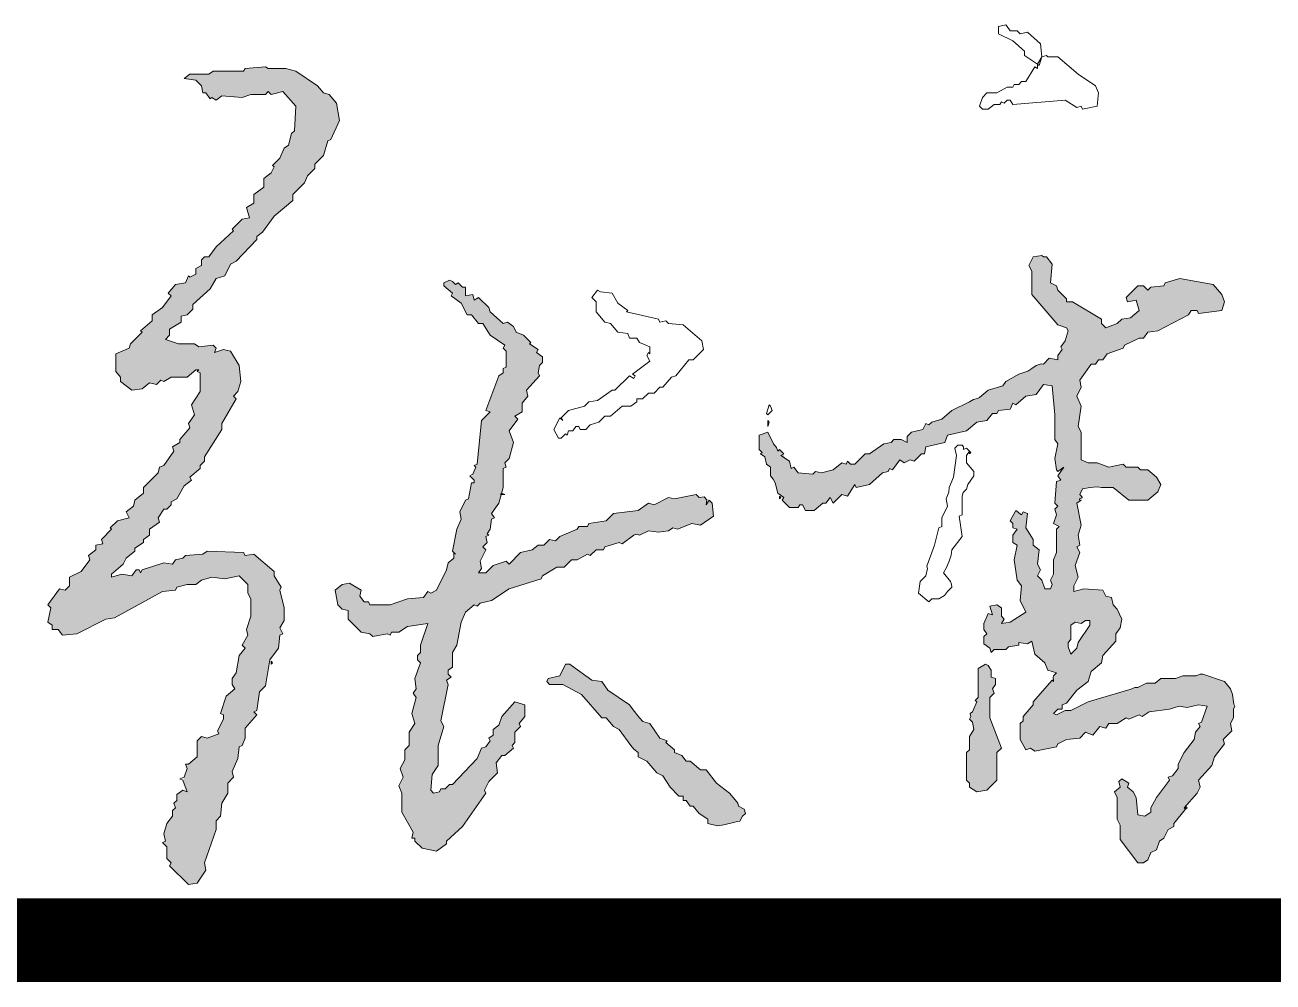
# Model space of a CAD drawing. Extents: x 1188826 to 1909461, y 608442 to 1651179.
# Drawn here: x 1700259 to 1701299, y 1137484 to 1138283 of the extents above; entities that cross this region are included whole.
import ezdxf

# ---------------------------------------------------------------- set-up
doc = ezdxf.new("R2010")
doc.units = 0
doc.header["$LTSCALE"] = 1000
doc.header["$MEASUREMENT"] = 0
doc.layers.add('WALL', color=9, linetype='Continuous', lineweight=40)
doc.layers.add('签名', color=7, linetype='Continuous', lineweight=18)
doc.layers.add('图框', color=140, linetype='Continuous')

# ---------------------------------------------------------------- blocks, each defined once
blk = doc.blocks.new('12414151231')
at = {"layer": '签名'}
h = blk.add_hatch(color=2, dxfattribs=at)
h.dxf.hatch_style = 1
h.paths.add_polyline_path([(-1984, 7091.1), (-1973.1, 7092.3), (-1971.9, 7094.7), (-1963.4, 7097.1), (-1956.1, 7097.1), (-1951.3, 7100.7), (-1942.8, 7103.1), (-1931.9, 7101.9), (-1919.8, 7104.4), (-1912.6, 7097.1), (-1912.6, 7089.8), (-1910.2, 7085), (-1910.2, 7070.5), (-1913.8, 7059.6), (-1912.6, 7054.8), (-1917.4, 7046.3), (-1915, 7043.9), (-1919.8, 7037.8), (-1922.3, 7023.3), (-1925.9, 7018.5), (-1925.9, 7013.6), (-1923.5, 7010), (-1930.7, 7004), (-1935.6, 6989.4), (-1933.1, 6988.2), (-1933.1, 6984.6), (-1938, 6974.9), (-1936.8, 6972.5), (-1946.5, 6968.9), (-1951.3, 6970.1), (-1954.9, 6966.5), (-1954.9, 6953.2), (-1964.1, 6945.5), (-1963.4, 6943.5), (-1966.8, 6933.2), (-1963.4, 6924.1), (-1967, 6925.3), (-1971.9, 6921.7), (-1971.9, 6916.9), (-1974.3, 6914.5), (-1973.1, 6910.8), (-1975.5, 6908.4), (-1975.5, 6903.6), (-1980.3, 6897.5), (-1982.7, 6889), (-1981.5, 6883), (-1984, 6881.8), (-1980.3, 6878.2), (-1980.3, 6868.5), (-1976.7, 6864.9), (-1977.9, 6862.4), (-1962.2, 6846.7), (-1954.9, 6847.9), (-1947.7, 6858.8), (-1948.9, 6864.9), (-1939.2, 6892.7), (-1939.2, 6899.9), (-1935.6, 6903.6), (-1934.4, 6914.5), (-1929.5, 6922.9), (-1929.5, 6931.4), (-1924.7, 6936.2), (-1925.9, 6941.1), (-1921.1, 6951.9), (-1919.8, 6961.6), (-1917.4, 6962.8), (-1915, 6968.9), (-1915, 6977.3), (-1905.3, 6988.2), (-1907.7, 6990.7), (-1905.3, 6991.9), (-1902.9, 7007.6), (-1898.1, 7012.4), (-1894.4, 7034.2), (-1887.2, 7043.9), (-1886, 7054.8), (-1883.6, 7056), (-1886, 7060.8), (-1882.3, 7066.9), (-1882.3, 7077.7), (-1886, 7092.3), (-1884.8, 7094.7), (-1890.8, 7104.4), (-1890.8, 7108), (-1907.7, 7122.5), (-1915, 7121.3), (-1916.2, 7123.7), (-1946.5, 7124.9), (-1950.1, 7122.5), (-1964.6, 7121.3), (-1967, 7118.9), (-1973.1, 7117.7), (-1975.5, 7114), (-1982.7, 7115.2), (-2000.9, 7109.2), (-2002.1, 7106.8), (-2003.3, 7109.2), (-2005.7, 7109.2), (-2009.4, 7104.4), (-2017.8, 7105.6), (-2026.3, 7103.1), (-2026.3, 7105.6), (-2016.6, 7114), (-2014.2, 7118.9), (-2006.9, 7124.9), (-2006.9, 7127.3), (-1999.7, 7132.2), (-1999.7, 7134.6), (-1994.8, 7138.2), (-1994.8, 7143.1), (-1986.4, 7149.1), (-1987.6, 7152.7), (-1982.7, 7160), (-1980.3, 7160), (-1976.7, 7163.6), (-1976.7, 7166), (-1971.9, 7168.5), (-1965.8, 7179.4), (-1959.8, 7184.2), (-1961, 7186.6), (-1952.5, 7193.9), (-1952.5, 7196.3), (-1948.9, 7199.9), (-1948.9, 7203.5), (-1934.4, 7226.5), (-1934.4, 7231.4), (-1922.3, 7251.9), (-1924.7, 7254.3), (-1921.1, 7258), (-1918.6, 7266.4), (-1919.8, 7279.7), (-1927.1, 7291.8), (-1933.1, 7293.1), (-1940.4, 7290.6), (-1939.2, 7294.3), (-1941.6, 7296.7), (-1953.7, 7295.5), (-1957.3, 7297.9), (-1970.6, 7297.9), (-1981.5, 7301.5), (-1977.9, 7305.2), (-1977.9, 7310), (-1968.2, 7316), (-1968.2, 7320.9), (-1963.4, 7322.1), (-1958.6, 7326.9), (-1958.6, 7330.6), (-1944, 7343.9), (-1939.2, 7352.3), (-1931.9, 7354.7), (-1927.1, 7364.4), (-1922.3, 7366.8), (-1905.3, 7385), (-1905.3, 7387.4), (-1900.5, 7391), (-1890.8, 7404.3), (-1875.1, 7417.6), (-1875.1, 7422.5), (-1865.4, 7432.2), (-1863, 7438.2), (-1856.9, 7444.3), (-1856.9, 7447.9), (-1849.7, 7455.1), (-1846.1, 7467.2), (-1843.6, 7468.4), (-1836.4, 7484.2), (-1838.8, 7498.7), (-1844.8, 7505.9), (-1849.7, 7507.2), (-1854.5, 7513.2), (-1872.7, 7525.3), (-1881.1, 7527.7), (-1895.7, 7527.7), (-1898.1, 7528.9), (-1915, 7527.7), (-1916.2, 7525.3), (-1941.6, 7525.3), (-1945.2, 7522.9), (-1961, 7522.9), (-1965.8, 7519.3), (-1956.1, 7518), (-1951.3, 7513.2), (-1950.1, 7507.2), (-1947.7, 7507.2), (-1944, 7502.3), (-1942.8, 7503.5), (-1939.2, 7501.1), (-1934.4, 7504.7), (-1917.4, 7503.5), (-1910.2, 7505.9), (-1898.1, 7505.9), (-1895.7, 7508.4), (-1893.2, 7505.9), (-1883.6, 7508.4), (-1872.7, 7496.3), (-1873.9, 7475.7), (-1876.3, 7473.3), (-1878.7, 7463.6), (-1882.3, 7461.2), (-1886, 7452.7), (-1892, 7446.7), (-1890.8, 7445.5), (-1893.2, 7440.6), (-1899.3, 7435.8), (-1899.3, 7428.5), (-1907.7, 7422.5), (-1907.7, 7415.2), (-1913.8, 7411.6), (-1911.4, 7403.1), (-1917.4, 7401.9), (-1925.9, 7393.5), (-1924.7, 7392.2), (-1939.2, 7378.9), (-1945.2, 7370.5), (-1948.9, 7370.5), (-1951.3, 7368.1), (-1951.3, 7363.2), (-1956.1, 7360.8), (-1956.1, 7356), (-1963.1, 7352.5), (-1964.6, 7348.7), (-1973.1, 7347.5), (-1979.1, 7340.2), (-1976.7, 7337.8), (-1984, 7328.1), (-1992.4, 7322.1), (-1992.4, 7317.2), (-2002.1, 7308.8), (-2000.9, 7307.6), (-2010.6, 7297.9), (-2011.8, 7294.3), (-2022.7, 7289.4), (-2022.7, 7274.9), (-2019, 7270.1), (-2019, 7266.4), (-2009.4, 7259.2), (-2000.9, 7260.4), (-1994.8, 7265.2), (-1988.8, 7264), (-1985.2, 7267.7), (-1982.7, 7266.4), (-1976.7, 7270.1), (-1963.4, 7270.1), (-1956.1, 7276.1), (-1953.7, 7276.1), (-1954.9, 7274.9), (-1952.5, 7273.7), (-1952.5, 7258), (-1959.8, 7247.1), (-1957.3, 7238.6), (-1962.2, 7231.4), (-1961, 7227.7), (-1969.4, 7218.1), (-1969.4, 7215.6), (-1975.5, 7212), (-1974.3, 7208.4), (-1982.7, 7196.3), (-1986.4, 7195.1), (-1987.6, 7190.2), (-1999.7, 7178.1), (-1999.7, 7173.3), (-2006.9, 7167.3), (-2008.1, 7162.4), (-2014.2, 7157.6), (-2011.8, 7152.7), (-2021.4, 7150.3), (-2027.5, 7144.3), (-2026.3, 7143.1), (-2034.8, 7134.6), (-2033.5, 7131), (-2039.6, 7129.8), (-2039.6, 7126.1), (-2045.6, 7121.3), (-2044.4, 7117.7), (-2051.7, 7108), (-2061.4, 7103.1), (-2061.4, 7095.9), (-2065, 7092.3), (-2069.8, 7093.5), (-2079.5, 7080.2), (-2077.1, 7077.7), (-2079.5, 7065.7), (-2075.9, 7063.2), (-2075.9, 7059.6), (-2071, 7059.6), (-2067.4, 7054.8), (-2055.3, 7056), (-2031.1, 7068.1), (-2023.9, 7069.3)])
h = blk.add_hatch(color=2, dxfattribs=at)
h.dxf.hatch_style = 1
h.paths.add_polyline_path([(-1203.3, 7284.6), (-1199.7, 7284.6), (-1196, 7289.4), (-1182.7, 7294.3), (-1181.5, 7296.7), (-1169.4, 7302.7), (-1165.8, 7302.7), (-1162.2, 7307.6), (-1153.7, 7308.8), (-1128.3, 7322.1), (-1125.9, 7325.7), (-1121, 7325.7), (-1119.8, 7323.3), (-1100.5, 7325.7), (-1098.1, 7333), (-1100.5, 7339), (-1107.7, 7347.5), (-1135.6, 7352.3), (-1147.7, 7348.7), (-1148.9, 7346.3), (-1159.8, 7345.1), (-1162.2, 7342.6), (-1165.8, 7346.3), (-1170.6, 7346.3), (-1180.3, 7336.6), (-1179.1, 7333), (-1171.8, 7334.2), (-1169.4, 7325.7), (-1176.7, 7319.7), (-1183.9, 7318.5), (-1187.6, 7314.8), (-1197.3, 7311.2), (-1200.9, 7314.8), (-1200.9, 7318.5), (-1225.1, 7333), (-1229.9, 7333), (-1229.9, 7335.4), (-1237.2, 7342.6), (-1238.4, 7346.3), (-1243.2, 7348.7), (-1242, 7364.4), (-1246.8, 7370.5), (-1249.3, 7370.5), (-1250.5, 7371.7), (-1257.7, 7370.5), (-1261.4, 7363.2), (-1258.9, 7358.4), (-1258.9, 7339), (-1237.2, 7313.6), (-1229.9, 7311.2), (-1228.7, 7308.8), (-1231.1, 7300.3), (-1234.7, 7295.5), (-1233.5, 7293.1), (-1237.2, 7288.2), (-1237.2, 7284.6), (-1244.4, 7285.8), (-1249.3, 7281), (-1251.2, 7281.1), (-1255.3, 7279.7), (-1258.9, 7277.3), (-1262.1, 7275.1), (-1269.8, 7272.5), (-1280.7, 7266.4), (-1283.1, 7262.8), (-1295.2, 7259.2), (-1302.5, 7253.1), (-1304.2, 7252.3), (-1307.5, 7251.4), (-1311, 7249.5), (-1325.5, 7242.3), (-1333.9, 7235), (-1342.4, 7232.6), (-1344.8, 7230.2), (-1347.2, 7231.4), (-1349.7, 7226.5), (-1359.3, 7224.1), (-1363, 7220.5), (-1363, 7215.6), (-1367.8, 7218.1), (-1373.9, 7218.1), (-1376.3, 7215.6), (-1382.3, 7214.4), (-1394.4, 7206), (-1398, 7206), (-1406.5, 7197.5), (-1410.1, 7197.5), (-1412.6, 7199.9), (-1413.8, 7197.5), (-1417.4, 7198.7), (-1424.7, 7192.7), (-1434.3, 7190.2), (-1439.2, 7191.4), (-1441.6, 7189), (-1453.7, 7190.2), (-1457.3, 7195.1), (-1459.7, 7193.9), (-1460.9, 7199.9), (-1465.3, 7203.8), (-1465.8, 7206), (-1469.4, 7209.6), (-1470.6, 7208.4), (-1471.7, 7211.5), (-1474.2, 7214.4), (-1479.1, 7224.1), (-1486.3, 7221.7), (-1486.3, 7209.6), (-1483.9, 7207.2), (-1485.1, 7206), (-1481.5, 7203.5), (-1480.3, 7197.5), (-1476.7, 7195.1), (-1476.7, 7187.8), (-1474.5, 7184.6), (-1473, 7181.8), (-1470.6, 7173.3), (-1465.8, 7169.7), (-1467, 7167.3), (-1460.9, 7161.2), (-1453.7, 7161.2), (-1452.5, 7163.6), (-1450.1, 7163.6), (-1447.6, 7158.8), (-1440.4, 7158.8), (-1433.1, 7164.8), (-1430.7, 7164.8), (-1427.1, 7169.7), (-1424.7, 7164.8), (-1417.4, 7172.1), (-1412.6, 7170.9), (-1406.5, 7180.6), (-1405.3, 7178.1), (-1394.4, 7180.6), (-1383.5, 7190.2), (-1378.7, 7191.4), (-1377.5, 7193.9), (-1375.1, 7192.7), (-1369, 7201.1), (-1365.4, 7198.7), (-1360.5, 7201.1), (-1356.9, 7199.9), (-1350.9, 7206), (-1348.5, 7206), (-1347.2, 7212), (-1331.5, 7215.6), (-1329.1, 7221.7), (-1313.4, 7225.3), (-1304.9, 7232.6), (-1296.4, 7233.8), (-1291.6, 7239.8), (-1288, 7239.8), (-1286.8, 7242.3), (-1277.1, 7243.5), (-1274.7, 7248.3), (-1272.2, 7247.1), (-1263.8, 7254.3), (-1255.3, 7255.6), (-1249.3, 7264), (-1242, 7262.8), (-1239.6, 7238.6), (-1239.6, 7218.1), (-1237.2, 7214.4), (-1239.6, 7202.3), (-1238.4, 7192.7), (-1237.2, 7191.4), (-1232.3, 7195.1), (-1237.2, 7187.8), (-1234.7, 7184.2), (-1238.4, 7183), (-1239.6, 7164.8), (-1237.2, 7162.4), (-1239.6, 7160), (-1238.4, 7155.2), (-1240.8, 7147.9), (-1236, 7145.5), (-1238.4, 7143.1), (-1238.4, 7123.7), (-1240.8, 7117.7), (-1240.8, 7105.6), (-1243.2, 7100.7), (-1242, 7097.1), (-1243.2, 7093.5), (-1248.1, 7093.5), (-1250.5, 7100.7), (-1254.1, 7104.4), (-1251.7, 7109.2), (-1254.1, 7114), (-1252.9, 7126.1), (-1257.7, 7129.8), (-1257.7, 7134.6), (-1263.8, 7144.3), (-1262.6, 7156.4), (-1266.2, 7157.6), (-1267.4, 7155.2), (-1272.2, 7158.8), (-1277.1, 7150.3), (-1274.7, 7147.9), (-1274.7, 7144.3), (-1271, 7143.1), (-1274.7, 7138.2), (-1274.7, 7132.2), (-1271, 7129.8), (-1273.5, 7117.7), (-1271, 7100.7), (-1267.4, 7095.9), (-1268.6, 7083.8), (-1263.8, 7074.1), (-1277.1, 7065.7), (-1284.3, 7064.4), (-1281.9, 7068.1), (-1284.3, 7070.5), (-1284.3, 7077.7), (-1288, 7080.2), (-1294, 7079), (-1291.6, 7071.7), (-1295.2, 7072.9), (-1298.9, 7064.4), (-1298.9, 7059.6), (-1296.4, 7056), (-1298.9, 7053.6), (-1298.9, 7047.5), (-1294, 7043.9), (-1292.8, 7040.2), (-1290.4, 7042.7), (-1280.7, 7042.7), (-1278.3, 7045.1), (-1269.8, 7046.3), (-1269.8, 7048.7), (-1262.6, 7047.5), (-1258.9, 7049.9), (-1256.5, 7039), (-1248.1, 7031.8), (-1245.6, 7025.7), (-1238.4, 7023.3), (-1240.8, 7020.9), (-1241, 7019.6), (-1242.1, 7017.1), (-1242, 7017.3), (-1240.8, 7016.1), (-1242.1, 7017.1), (-1257.7, 6999.1), (-1257.7, 6996.7), (-1266.2, 6987), (-1266.2, 6983.4), (-1268.6, 6981), (-1268.6, 6967.7), (-1263.8, 6959.2), (-1260.1, 6960.4), (-1256.5, 6958), (-1238.4, 6961.6), (-1237.2, 6964), (-1229.9, 6967.7), (-1219, 6968.9), (-1214.2, 6973.7), (-1208.1, 6971.3), (-1202.1, 6978.6), (-1197.3, 6977.3), (-1194.8, 6981), (-1187.6, 6981), (-1180.3, 6985.8), (-1177.9, 6984.6), (-1169.4, 6988.2), (-1167, 6987), (-1161, 6990.7), (-1145.2, 6992.9), (-1145.2, 6993.1), (-1145.1, 6992.9), (-1144, 6993.1), (-1136, 6995.6), (-1129.5, 6994.3), (-1119.8, 6996.7), (-1112.6, 6995.5), (-1117.4, 6982.2), (-1119.8, 6981), (-1118.6, 6978.6), (-1122.3, 6973.7), (-1123.5, 6967.7), (-1131.9, 6956.8), (-1136.8, 6947.1), (-1136.8, 6943.5), (-1141.6, 6937.4), (-1145.2, 6936.2), (-1144, 6933.8), (-1154.9, 6919.3), (-1159.8, 6910.8), (-1159.8, 6907.2), (-1164.6, 6903.6), (-1170.6, 6904.8), (-1171.8, 6919.3), (-1174.3, 6924.1), (-1179.1, 6927.8), (-1177.9, 6931.4), (-1183.9, 6935), (-1186.4, 6932.6), (-1185.2, 6927.8), (-1190, 6924.1), (-1187.6, 6919.3), (-1187.6, 6901.1), (-1185.2, 6896.3), (-1185.2, 6884.2), (-1170.6, 6864.9), (-1165.8, 6864.9), (-1162.2, 6867.3), (-1159.8, 6873.3), (-1154.9, 6875.7), (-1152.5, 6883), (-1148.9, 6885.4), (-1145.2, 6892.7), (-1140.4, 6895.1), (-1140.4, 6897.5), (-1130.7, 6909.6), (-1131.9, 6910.8), (-1121, 6922.9), (-1118.6, 6927.8), (-1119.8, 6933.8), (-1108.9, 6945.9), (-1106.5, 6953.2), (-1098.1, 6964), (-1099.3, 6967.7), (-1092, 6974.9), (-1093.2, 6981), (-1090.8, 6985.8), (-1090.8, 6993.1), (-1089.6, 6995.4), (-1090.4, 6997.3), (-1090.8, 6999.1), (-1091.6, 7005.3), (-1093.2, 7010), (-1098.1, 7016.1), (-1116.2, 7022.1), (-1118.6, 7022.1), (-1121.9, 7020.9), (-1123.5, 7020.9), (-1133.1, 7020.9), (-1139.2, 7018.5), (-1151.3, 7018.5), (-1156.1, 7014.8), (-1163.4, 7014.8), (-1170.6, 7011.2), (-1171.5, 7011), (-1173.1, 7011.2), (-1176.8, 7009.3), (-1179.1, 7008.8), (-1211.8, 6999.1), (-1226.3, 6991.9), (-1231.1, 6991.9), (-1238.4, 6988.2), (-1240.8, 6989.4), (-1237.2, 6993.1), (-1233.5, 6993.1), (-1233.5, 6996.7), (-1229.9, 6997.9), (-1221.4, 7008.8), (-1211.8, 7016.1), (-1209.3, 7024.5), (-1200.9, 7031.8), (-1199.7, 7037.8), (-1188.8, 7049.9), (-1188.8, 7056), (-1185.2, 7060.8), (-1183.9, 7068.1), (-1187.6, 7076.5), (-1191.2, 7080.2), (-1192.4, 7086.2), (-1197.3, 7087.4), (-1199.7, 7092.3), (-1215.4, 7093.5), (-1223.9, 7091.1), (-1223.9, 7095.9), (-1220.2, 7103.1), (-1222.7, 7112.8), (-1219, 7123.7), (-1221.4, 7128.5), (-1219, 7129.8), (-1220.2, 7138.2), (-1217.8, 7146.7), (-1221.4, 7164.8), (-1217.8, 7167.3), (-1216.6, 7169.7), (-1219, 7172.1), (-1216.6, 7176.9), (-1210.3, 7178.1), (-1204.4, 7178.6), (-1200.9, 7178.1), (-1191.2, 7178.1), (-1177.9, 7167.3), (-1162.2, 7167.3), (-1153.7, 7174.5), (-1151.3, 7180.6), (-1154.9, 7186.6), (-1162.2, 7192.7), (-1168.2, 7192.7), (-1170.6, 7195.1), (-1180.3, 7195.1), (-1182.7, 7197.5), (-1194.8, 7195.1), (-1204.5, 7198.7), (-1211.8, 7198.7), (-1217.8, 7201.1), (-1217.8, 7224.1), (-1220.2, 7228.9), (-1217.8, 7245.9), (-1221.4, 7254.3), (-1217.8, 7261.6), (-1219, 7267.7), (-1209.3, 7281), (-1205.7, 7281)])
h.paths.add_polyline_path([(-1210.6, 7066.9), (-1210.6, 7063.2), (-1220.2, 7048.7), (-1221.4, 7043.9), (-1226.3, 7039), (-1228.7, 7045.1), (-1228.7, 7048.7), (-1226.3, 7051.1), (-1226.3, 7063.2), (-1222.7, 7065.7), (-1217.8, 7064.4), (-1214.2, 7066.9)], flags=16)
h = blk.add_hatch(color=2, dxfattribs=at)
h.dxf.hatch_style = 1
h.paths.add_polyline_path([(-1755.3, 7092.3), (-1760.2, 7089.8), (-1762.6, 7091.1), (-1766.2, 7086.2), (-1779.5, 7085), (-1794, 7080.2), (-1811, 7080.2), (-1812.2, 7082.6), (-1815.8, 7082.6), (-1819.4, 7087.4), (-1818.2, 7092.3), (-1827.9, 7098.3), (-1834, 7097.1), (-1840, 7092.3), (-1837.6, 7080.2), (-1834, 7076.5), (-1829.1, 7075.3), (-1829.1, 7068.1), (-1818.2, 7057.2), (-1811, 7056), (-1808.6, 7053.6), (-1796.5, 7056), (-1794, 7054.8), (-1792.8, 7057.2), (-1786.8, 7057.2), (-1779.5, 7062), (-1762.6, 7064.4), (-1768.6, 7046.3), (-1768.6, 7040.2), (-1771.1, 7037.8), (-1771.1, 7034.2), (-1768.6, 7031.8), (-1773.5, 7018.5), (-1772.3, 7010), (-1774.7, 7006.4), (-1772.3, 7002.8), (-1775.9, 6989.4), (-1773.5, 6981), (-1778.3, 6973.7), (-1778.3, 6962.8), (-1781.9, 6959.2), (-1781.9, 6950.7), (-1785.6, 6943.5), (-1783.2, 6936.2), (-1786.8, 6929), (-1784.4, 6922.9), (-1784.4, 6907.2), (-1774.7, 6890.3), (-1775.9, 6885.4), (-1773.5, 6885.4), (-1773.5, 6883), (-1767.4, 6877), (-1755.3, 6874.5), (-1746.9, 6880.6), (-1746.9, 6883), (-1733.6, 6895.1), (-1714.2, 6922.9), (-1715.4, 6925.3), (-1711.8, 6932.6), (-1704.5, 6939.9), (-1705.7, 6948.3), (-1700.9, 6954.4), (-1698.5, 6954.4), (-1691.2, 6960.4), (-1692.4, 6962.8), (-1690, 6965.3), (-1690, 6973.7), (-1685.2, 6978.6), (-1686.4, 6981), (-1681.6, 6987), (-1681.6, 6996.7), (-1690, 6999.1), (-1700.9, 6987), (-1703.3, 6979.8), (-1708.2, 6976.1), (-1708.2, 6971.3), (-1711.8, 6968.9), (-1710.6, 6966.5), (-1714.2, 6961.6), (-1717.8, 6960.4), (-1721.5, 6951.9), (-1742, 6930.2), (-1744.5, 6930.2), (-1748.1, 6926.5), (-1751.7, 6926.5), (-1752.9, 6924.1), (-1757.8, 6922.9), (-1760.2, 6925.3), (-1759, 6938.6), (-1754.1, 6945.9), (-1754.1, 6962.8), (-1749.3, 6978.6), (-1751.7, 6983.4), (-1745.7, 7013.6), (-1746.9, 7017.3), (-1743.2, 7019.7), (-1745.7, 7022.1), (-1745.7, 7025.7), (-1742, 7028.2), (-1742, 7040.2), (-1738.4, 7046.3), (-1734.8, 7065.7), (-1731.1, 7074.1), (-1723.9, 7080.2), (-1721.5, 7079), (-1719, 7081.4), (-1709.4, 7083.8), (-1694.9, 7093.5), (-1668.2, 7101.9), (-1667, 7104.4), (-1654.9, 7111.6), (-1648.9, 7111.6), (-1642.8, 7117.7), (-1638, 7117.7), (-1629.5, 7122.5), (-1627.1, 7121.3), (-1622.3, 7126.1), (-1616.2, 7126.1), (-1615, 7128.5), (-1602.9, 7132.2), (-1600.5, 7131), (-1589.5, 7139.2), (-1586, 7138.2), (-1578.7, 7141.9), (-1570.3, 7140.6), (-1561.8, 7141.9), (-1558.2, 7144.3), (-1554.5, 7143.1), (-1542.4, 7147.9), (-1535.2, 7146.7), (-1524.3, 7154), (-1525.5, 7164.8), (-1527.9, 7167.3), (-1530.4, 7163.6), (-1529.8, 7167.7), (-1532.2, 7170.1), (-1536.4, 7169.7), (-1538.8, 7172.1), (-1557, 7168.5), (-1561.8, 7169.7), (-1573.9, 7163.6), (-1578.7, 7164.8), (-1587.2, 7158.8), (-1607.8, 7156.4), (-1613.8, 7150.3), (-1628.3, 7147.9), (-1629.5, 7145.5), (-1636.8, 7145.5), (-1638, 7143.1), (-1652.5, 7137), (-1656.2, 7133.4), (-1661, 7134.6), (-1665.8, 7129.8), (-1670.7, 7129.8), (-1675.5, 7126.1), (-1685.2, 7123.7), (-1694.9, 7114), (-1697.3, 7116.5), (-1708.2, 7112.8), (-1714.2, 7106.8), (-1720.3, 7106.8), (-1717.8, 7110.4), (-1719, 7116.5), (-1714.2, 7126.1), (-1716.6, 7128.5), (-1713, 7132.2), (-1714.2, 7137), (-1711.8, 7138.2), (-1713, 7139.4), (-1710.6, 7143.1), (-1709.4, 7151.5), (-1707, 7152.7), (-1709.4, 7156.4), (-1703.3, 7164.8), (-1701.3, 7172.1), (-1702.1, 7172.1), (-1701.1, 7173.2), (-1699.7, 7178.1), (-1699.7, 7193.9), (-1697.3, 7195.1), (-1698.5, 7198.7), (-1694.9, 7202.3), (-1691.2, 7215.6), (-1694.9, 7225.3), (-1687.6, 7235), (-1690, 7237.4), (-1684, 7241), (-1684, 7248.3), (-1679.1, 7254.3), (-1680.3, 7259.2), (-1669.5, 7271.3), (-1670.7, 7273.7), (-1669.5, 7279.7), (-1667, 7282.2), (-1667, 7287), (-1671.9, 7290.6), (-1670.7, 7293.1), (-1677.9, 7297.9), (-1676.7, 7299.1), (-1682.8, 7305.2), (-1688.8, 7307.6), (-1691.2, 7312.4), (-1696.1, 7316), (-1699.7, 7314.8), (-1710.6, 7324.5), (-1711.8, 7328.1), (-1720.3, 7336.6), (-1723.9, 7334.2), (-1725.1, 7339), (-1731.1, 7337.8), (-1731.1, 7345.1), (-1733.6, 7345.1), (-1737.2, 7348.7), (-1739.6, 7347.5), (-1742, 7349.9), (-1744.5, 7351.1), (-1749.3, 7348.7), (-1749.3, 7346.3), (-1742, 7340.2), (-1743.2, 7337.8), (-1734.8, 7331.8), (-1729.9, 7322.1), (-1726.3, 7322.1), (-1720.3, 7314.8), (-1716.6, 7314.8), (-1710.6, 7305.2), (-1698.5, 7296.7), (-1699.7, 7294.3), (-1697.3, 7291.8), (-1697.3, 7278.5), (-1699.7, 7277.3), (-1699.7, 7273.7), (-1703.3, 7271.3), (-1714.2, 7242.3), (-1710.6, 7241), (-1717.8, 7233.8), (-1721.5, 7197.5), (-1723.9, 7196.3), (-1722.7, 7195.1), (-1726.1, 7186.4), (-1723.9, 7184.2), (-1723.9, 7181.8), (-1726.3, 7181.8), (-1728.7, 7168.5), (-1731.1, 7167.3), (-1736, 7157.6), (-1734.8, 7151.5), (-1738.4, 7143.1), (-1742, 7124.9), (-1740.8, 7123.7), (-1740.8, 7118.9), (-1745.7, 7115.2), (-1746.9, 7109.2)])
h = blk.add_hatch(color=2, dxfattribs=at)
h.dxf.hatch_style = 1
h.paths.add_polyline_path([(-1566.6, 6937.4), (-1560.6, 6927.8), (-1553.3, 6920.5), (-1549.7, 6920.5), (-1549.7, 6916.9), (-1547.3, 6916.9), (-1543.7, 6912), (-1541.2, 6912), (-1536.4, 6906), (-1529.1, 6901.1), (-1529.1, 6897.5), (-1520.9, 6895.7), (-1515.8, 6896.6), (-1505.5, 6899.1), (-1502.3, 6899.7), (-1500.1, 6903.6), (-1497.7, 6906), (-1498.9, 6909.6), (-1503.4, 6912.2), (-1504.2, 6914.5), (-1506.4, 6917.4), (-1511, 6922.9), (-1521.9, 6931.4), (-1530.4, 6942.3), (-1535.2, 6942.3), (-1543.7, 6949.5), (-1547.3, 6949.5), (-1550.9, 6954.4), (-1557, 6956.8), (-1557, 6959.2), (-1564.2, 6965.3), (-1563, 6966.5), (-1569.1, 6968.9), (-1577.5, 6981), (-1583.3, 6982.6), (-1586, 6985.8), (-1591.5, 6992.6), (-1594.5, 6996.7), (-1612.6, 7008.8), (-1617.4, 7016.1), (-1625.9, 7017.3), (-1644.5, 7030.6), (-1647.7, 7030.6), (-1652.5, 7020.9), (-1662.2, 7018.5), (-1663.4, 7016.1), (-1661, 7013.6), (-1650.1, 7013.6), (-1634.4, 7005.2), (-1617.4, 6985.8), (-1613.8, 6985.8), (-1607.8, 6978.6), (-1602.9, 6976.1), (-1593.3, 6962.8), (-1590.7, 6959.7), (-1587.2, 6956.8), (-1587.2, 6953.2), (-1579.9, 6949.5), (-1571.5, 6939.9)])
h = blk.add_hatch(color=2, dxfattribs=at)
h.dxf.hatch_style = 1
h.paths.add_polyline_path([(-1311, 6959.2), (-1313.4, 6956.8), (-1313.4, 6933.8), (-1311, 6931.4), (-1311, 6927.8), (-1304.9, 6924.1), (-1296.4, 6925.3), (-1288, 6933.8), (-1288, 6956.8), (-1284.3, 6960.4), (-1294, 6985.8), (-1294, 7002.8), (-1290.4, 7006.4), (-1291.6, 7010), (-1289.2, 7013.6), (-1289.2, 7018.5), (-1292.8, 7019.7), (-1292.8, 7025.7), (-1295.2, 7029.4), (-1297.6, 7030.6), (-1303.7, 7026.9), (-1303.7, 7002.8), (-1306.1, 7000.3), (-1304.9, 6999.1), (-1309.9, 6987.5), (-1309.7, 6987), (-1311, 6984.6), (-1308.5, 6982.2), (-1307.3, 6976.1), (-1311, 6970.1)])
at = {"layer": '图框', "const_width": 70}
blk.add_lwpolyline([(-7000, 6800.3), (0, 6800.3)], dxfattribs=at)
at = {"layer": '签名', "color": 2, "elevation": 9704994.5}
for points in [[(-1279.5, 7562.8), (-1280.7, 7564), (-1286.8, 7562.8), (-1286.8, 7556.7), (-1274.7, 7550.7), (-1265, 7542.2), (-1265, 7538.6), (-1254.1, 7531.3), (-1250.5, 7537.4), (-1251.7, 7548.3), (-1262.6, 7558), (-1268.6, 7556.7), (-1271, 7559.2), (-1277.1, 7559.2), (-1279.5, 7562.8)], [(-1245.6, 7537.4), (-1246.8, 7538.6), (-1250.5, 7537.4), (-1252.9, 7530.1), (-1254.1, 7531.3), (-1254.1, 7527.7), (-1256.5, 7528.9), (-1263.8, 7516.8), (-1267.4, 7516.8), (-1269.8, 7514.4), (-1273.5, 7514.4), (-1274.7, 7512), (-1279.5, 7512), (-1288, 7507.2), (-1296.4, 7507.2), (-1300.1, 7503.5), (-1302.5, 7496.3), (-1300.1, 7493.8), (-1295.2, 7493.8), (-1290.4, 7497.5), (-1285.6, 7497.5), (-1284.3, 7499.9), (-1281.9, 7498.7), (-1279.5, 7501.1), (-1277.1, 7501.1), (-1274.7, 7497.5), (-1231.1, 7501.1), (-1221.4, 7495.1), (-1217.8, 7496.3), (-1216.6, 7493.8), (-1204.5, 7496.3), (-1203.3, 7507.2), (-1205.7, 7513.2), (-1220.2, 7522.9), (-1237.2, 7537.4), (-1245.6, 7537.4)], [(-1895.7, 7527.7), (-1898.1, 7528.9), (-1915, 7527.7), (-1916.2, 7525.3), (-1941.6, 7525.3), (-1945.2, 7522.9), (-1961, 7522.9), (-1965.8, 7519.3), (-1956.1, 7518), (-1951.3, 7513.2), (-1950.1, 7507.2), (-1947.7, 7507.2), (-1944, 7502.3), (-1942.8, 7503.5), (-1939.2, 7501.1), (-1934.4, 7504.7), (-1917.4, 7503.5), (-1910.2, 7505.9), (-1898.1, 7505.9), (-1895.7, 7508.4), (-1893.2, 7505.9), (-1883.6, 7508.4), (-1872.7, 7496.3), (-1873.9, 7475.7), (-1876.3, 7473.3), (-1878.7, 7463.6), (-1882.3, 7461.2), (-1886, 7452.7), (-1892, 7446.7), (-1890.8, 7445.5), (-1893.2, 7440.6), (-1899.3, 7435.8), (-1899.3, 7428.5), (-1907.7, 7422.5), (-1907.7, 7415.2), (-1913.8, 7411.6), (-1911.4, 7403.1), (-1917.4, 7401.9), (-1925.9, 7393.5), (-1924.7, 7392.2), (-1939.2, 7378.9), (-1945.2, 7370.5), (-1948.9, 7370.5), (-1951.3, 7368.1), (-1951.3, 7363.2), (-1956.1, 7360.8), (-1956.1, 7356), (-1961, 7353.5), (-1962.2, 7354.7), (-1964.6, 7348.7), (-1973.1, 7347.5), (-1979.1, 7340.2), (-1976.7, 7337.8), (-1984, 7328.1), (-1992.4, 7322.1), (-1992.4, 7317.2), (-2002.1, 7308.8), (-2000.9, 7307.6), (-2010.6, 7297.9), (-2011.8, 7294.3), (-2022.7, 7289.4), (-2022.7, 7274.9), (-2019, 7270.1), (-2019, 7266.4), (-2009.4, 7259.2), (-2000.9, 7260.4), (-1994.8, 7265.2), (-1988.8, 7264), (-1985.2, 7267.7), (-1982.7, 7266.4), (-1976.7, 7270.1), (-1963.4, 7270.1), (-1956.1, 7276.1), (-1953.7, 7276.1), (-1954.9, 7274.9), (-1952.5, 7273.7), (-1952.5, 7258), (-1959.8, 7247.1), (-1957.3, 7238.6), (-1962.2, 7231.4), (-1961, 7227.7), (-1969.4, 7218.1), (-1969.4, 7215.6), (-1975.5, 7212), (-1974.3, 7208.4), (-1982.7, 7196.3), (-1986.4, 7195.1), (-1987.6, 7190.2), (-1999.7, 7178.1), (-1999.7, 7173.3), (-2006.9, 7167.3), (-2008.1, 7162.4), (-2014.2, 7157.6), (-2011.8, 7152.7), (-2021.4, 7150.3), (-2027.5, 7144.3), (-2026.3, 7143.1), (-2034.8, 7134.6), (-2033.5, 7131), (-2039.6, 7129.8), (-2039.6, 7126.1), (-2045.6, 7121.3), (-2044.4, 7117.7), (-2051.7, 7108), (-2061.4, 7103.1), (-2061.4, 7095.9), (-2065, 7092.3), (-2069.8, 7093.5), (-2079.5, 7080.2), (-2077.1, 7077.7), (-2079.5, 7065.7), (-2075.9, 7063.2), (-2075.9, 7059.6), (-2071, 7059.6), (-2067.4, 7054.8), (-2055.3, 7056), (-2031.1, 7068.1), (-2023.9, 7069.3), (-1984, 7091.1), (-1973.1, 7092.3), (-1971.9, 7094.7), (-1963.4, 7097.1), (-1956.1, 7097.1), (-1951.3, 7100.7), (-1942.8, 7103.1), (-1931.9, 7101.9), (-1919.8, 7104.4), (-1912.6, 7097.1), (-1912.6, 7089.8), (-1910.2, 7085), (-1910.2, 7070.5), (-1913.8, 7059.6), (-1912.6, 7054.8), (-1917.4, 7046.3), (-1915, 7043.9), (-1919.8, 7037.8), (-1922.3, 7023.3), (-1925.9, 7018.5), (-1925.9, 7013.6), (-1923.5, 7010), (-1930.7, 7004), (-1935.6, 6989.4), (-1933.1, 6988.2), (-1933.1, 6984.6), (-1938, 6974.9), (-1936.8, 6972.5), (-1946.5, 6968.9), (-1951.3, 6970.1), (-1954.9, 6966.5), (-1954.9, 6953.2), (-1962.2, 6947.1), (-1964.6, 6947.1), (-1963.4, 6943.5), (-1965.8, 6936.2), (-1969.4, 6935), (-1967, 6933.8), (-1963.4, 6924.1), (-1967, 6925.3), (-1971.9, 6921.7), (-1971.9, 6916.9), (-1974.3, 6914.5), (-1973.1, 6910.8), (-1975.5, 6908.4), (-1975.5, 6903.6), (-1980.3, 6897.5), (-1982.7, 6889), (-1981.5, 6883), (-1984, 6881.8), (-1980.3, 6878.2), (-1980.3, 6868.5), (-1976.7, 6864.9), (-1977.9, 6862.4), (-1962.2, 6846.7), (-1954.9, 6847.9), (-1947.7, 6858.8), (-1948.9, 6864.9), (-1939.2, 6892.7), (-1939.2, 6899.9), (-1935.6, 6903.6), (-1934.4, 6914.5), (-1929.5, 6922.9), (-1929.5, 6931.4), (-1924.7, 6936.2), (-1925.9, 6941.1), (-1921.1, 6951.9), (-1919.8, 6961.6), (-1917.4, 6962.8), (-1915, 6968.9), (-1915, 6977.3), (-1905.3, 6988.2), (-1907.7, 6990.7), (-1905.3, 6991.9), (-1902.9, 7007.6), (-1898.1, 7012.4), (-1894.4, 7034.2), (-1887.2, 7043.9), (-1886, 7054.8), (-1883.6, 7056), (-1886, 7060.8), (-1882.3, 7066.9), (-1882.3, 7077.7), (-1886, 7092.3), (-1884.8, 7094.7), (-1890.8, 7104.4), (-1890.8, 7108), (-1907.7, 7122.5), (-1915, 7121.3), (-1916.2, 7123.7), (-1946.5, 7124.9), (-1950.1, 7122.5), (-1964.6, 7121.3), (-1967, 7118.9), (-1973.1, 7117.7), (-1975.5, 7114), (-1982.7, 7115.2), (-2000.9, 7109.2), (-2002.1, 7106.8), (-2003.3, 7109.2), (-2005.7, 7109.2), (-2009.4, 7104.4), (-2017.8, 7105.6), (-2026.3, 7103.1), (-2026.3, 7105.6), (-2016.6, 7114), (-2014.2, 7118.9), (-2006.9, 7124.9), (-2006.9, 7127.3), (-1999.7, 7132.2), (-1999.7, 7134.6), (-1994.8, 7138.2), (-1994.8, 7143.1), (-1986.4, 7149.1), (-1987.6, 7152.7), (-1982.7, 7160), (-1980.3, 7160), (-1976.7, 7163.6), (-1976.7, 7166), (-1971.9, 7168.5), (-1965.8, 7179.4), (-1959.8, 7184.2), (-1961, 7186.6), (-1952.5, 7193.9), (-1952.5, 7196.3), (-1948.9, 7199.9), (-1948.9, 7203.5), (-1934.4, 7226.5), (-1934.4, 7231.4), (-1922.3, 7251.9), (-1924.7, 7254.3), (-1921.1, 7258), (-1918.6, 7266.4), (-1919.8, 7279.7), (-1927.1, 7291.8), (-1933.1, 7293.1), (-1940.4, 7290.6), (-1939.2, 7294.3), (-1941.6, 7296.7), (-1953.7, 7295.5), (-1957.3, 7297.9), (-1970.6, 7297.9), (-1981.5, 7301.5), (-1977.9, 7305.2), (-1977.9, 7310), (-1968.2, 7316), (-1968.2, 7320.9), (-1963.4, 7322.1), (-1958.6, 7326.9), (-1958.6, 7330.6), (-1944, 7343.9), (-1939.2, 7352.3), (-1931.9, 7354.7), (-1927.1, 7364.4), (-1922.3, 7366.8), (-1905.3, 7385), (-1905.3, 7387.4), (-1900.5, 7391), (-1890.8, 7404.3), (-1875.1, 7417.6), (-1875.1, 7422.5), (-1865.4, 7432.2), (-1863, 7438.2), (-1856.9, 7444.3), (-1856.9, 7447.9), (-1849.7, 7455.1), (-1846.1, 7467.2), (-1843.6, 7468.4), (-1836.4, 7484.2), (-1838.8, 7498.7), (-1844.8, 7505.9), (-1849.7, 7507.2), (-1854.5, 7513.2), (-1872.7, 7525.3), (-1881.1, 7527.7), (-1895.7, 7527.7)], [(-1249.3, 7370.5), (-1250.5, 7371.7), (-1257.7, 7370.5), (-1261.4, 7363.2), (-1258.9, 7358.4), (-1258.9, 7339), (-1237.2, 7313.6), (-1229.9, 7311.2), (-1228.7, 7308.8), (-1231.1, 7300.3), (-1234.7, 7295.5), (-1233.5, 7293.1), (-1237.2, 7288.2), (-1237.2, 7284.6), (-1244.4, 7285.8), (-1249.3, 7281), (-1251.2, 7281.1), (-1255.3, 7279.7), (-1258.9, 7277.3), (-1262.1, 7275.1), (-1269.8, 7272.5), (-1280.7, 7266.4), (-1283.1, 7262.8), (-1295.2, 7259.2), (-1302.5, 7253.1), (-1304.2, 7252.3), (-1307.5, 7251.4), (-1311, 7249.5), (-1325.5, 7242.3), (-1333.9, 7235), (-1342.4, 7232.6), (-1344.8, 7230.2), (-1347.2, 7231.4), (-1349.7, 7226.5), (-1359.3, 7224.1), (-1363, 7220.5), (-1363, 7215.6), (-1367.8, 7218.1), (-1373.9, 7218.1), (-1376.3, 7215.6), (-1382.3, 7214.4), (-1394.4, 7206), (-1398, 7206), (-1406.5, 7197.5), (-1410.1, 7197.5), (-1412.6, 7199.9), (-1413.8, 7197.5), (-1417.4, 7198.7), (-1424.7, 7192.7), (-1434.3, 7190.2), (-1439.2, 7191.4), (-1441.6, 7189), (-1453.7, 7190.2), (-1457.3, 7195.1), (-1459.7, 7193.9), (-1460.9, 7199.9), (-1468.2, 7204.8), (-1465.8, 7206), (-1469.4, 7209.6), (-1470.6, 7208.4), (-1471.7, 7211.5), (-1474.2, 7214.4), (-1479.1, 7224.1), (-1486.3, 7221.7), (-1486.3, 7209.6), (-1483.9, 7207.2), (-1485.1, 7206), (-1481.5, 7203.5), (-1480.3, 7197.5), (-1476.7, 7195.1), (-1476.7, 7187.8), (-1474.7, 7185), (-1473, 7181.8), (-1470.6, 7173.3), (-1465.8, 7169.7), (-1467, 7167.3), (-1460.9, 7161.2), (-1453.7, 7161.2), (-1452.5, 7163.6), (-1450.1, 7163.6), (-1447.6, 7158.8), (-1440.4, 7158.8), (-1433.1, 7164.8), (-1430.7, 7164.8), (-1427.1, 7169.7), (-1424.7, 7164.8), (-1417.4, 7172.1), (-1412.6, 7170.9), (-1406.5, 7180.6), (-1405.3, 7178.1), (-1394.4, 7180.6), (-1383.5, 7190.2), (-1378.7, 7191.4), (-1377.5, 7193.9), (-1375.1, 7192.7), (-1369, 7201.1), (-1365.4, 7198.7), (-1360.5, 7201.1), (-1356.9, 7199.9), (-1350.9, 7206), (-1348.5, 7206), (-1347.2, 7212), (-1331.5, 7215.6), (-1329.1, 7221.7), (-1313.4, 7225.3), (-1304.9, 7232.6), (-1296.4, 7233.8), (-1291.6, 7239.8), (-1288, 7239.8), (-1286.8, 7242.3), (-1277.1, 7243.5), (-1274.7, 7248.3), (-1272.2, 7247.1), (-1263.8, 7254.3), (-1255.3, 7255.6), (-1249.3, 7264), (-1242, 7262.8), (-1239.6, 7238.6), (-1239.6, 7218.1), (-1237.2, 7214.4), (-1239.6, 7202.3), (-1238.4, 7192.7), (-1237.2, 7191.4), (-1232.3, 7195.1), (-1237.2, 7187.8), (-1234.7, 7184.2), (-1238.4, 7183), (-1239.6, 7164.8), (-1237.2, 7162.4), (-1239.6, 7160), (-1238.4, 7155.2), (-1240.8, 7147.9), (-1236, 7145.5), (-1238.4, 7143.1), (-1238.4, 7123.7), (-1240.8, 7117.7), (-1240.8, 7105.6), (-1243.2, 7100.7), (-1242, 7097.1), (-1243.2, 7093.5), (-1248.1, 7093.5), (-1250.5, 7100.7), (-1254.1, 7104.4), (-1251.7, 7109.2), (-1254.1, 7114), (-1252.9, 7126.1), (-1257.7, 7129.8), (-1257.7, 7134.6), (-1263.8, 7144.3), (-1262.6, 7156.4), (-1266.2, 7157.6), (-1267.4, 7155.2), (-1272.2, 7158.8), (-1277.1, 7150.3), (-1274.7, 7147.9), (-1274.7, 7144.3), (-1271, 7143.1), (-1274.7, 7138.2), (-1274.7, 7132.2), (-1271, 7129.8), (-1273.5, 7117.7), (-1271, 7100.7), (-1267.4, 7095.9), (-1268.6, 7083.8), (-1263.8, 7074.1), (-1277.1, 7065.7), (-1284.3, 7064.4), (-1281.9, 7068.1), (-1284.3, 7070.5), (-1284.3, 7077.7), (-1288, 7080.2), (-1294, 7079), (-1291.6, 7071.7), (-1295.2, 7072.9), (-1298.9, 7064.4), (-1298.9, 7059.6), (-1296.4, 7056), (-1298.9, 7053.6), (-1298.9, 7047.5), (-1294, 7043.9), (-1292.8, 7040.2), (-1290.4, 7042.7), (-1280.7, 7042.7), (-1278.3, 7045.1), (-1269.8, 7046.3), (-1269.8, 7048.7), (-1262.6, 7047.5), (-1258.9, 7049.9), (-1256.5, 7039), (-1248.1, 7031.8), (-1245.6, 7025.7), (-1238.4, 7023.3), (-1240.8, 7020.9), (-1241, 7019.6), (-1240.8, 7016.1), (-1242, 7017.3), (-1257.7, 6999.1), (-1257.7, 6996.7), (-1266.2, 6987), (-1266.2, 6983.4), (-1268.6, 6981), (-1268.6, 6967.7), (-1263.8, 6959.2), (-1260.1, 6960.4), (-1256.5, 6958), (-1238.4, 6961.6), (-1237.2, 6964), (-1229.9, 6967.7), (-1219, 6968.9), (-1214.2, 6973.7), (-1208.1, 6971.3), (-1202.1, 6978.6), (-1197.3, 6977.3), (-1194.8, 6981), (-1187.6, 6981), (-1180.3, 6985.8), (-1177.9, 6984.6), (-1169.4, 6988.2), (-1167, 6987), (-1161, 6990.7), (-1144, 6993.1), (-1136, 6995.6), (-1129.5, 6994.3), (-1119.8, 6996.7), (-1112.6, 6995.5), (-1117.4, 6982.2), (-1119.8, 6981), (-1118.6, 6978.6), (-1122.3, 6973.7), (-1123.5, 6967.7), (-1131.9, 6956.8), (-1136.8, 6947.1), (-1136.8, 6943.5), (-1141.6, 6937.4), (-1145.2, 6936.2), (-1144, 6933.8), (-1154.9, 6919.3), (-1159.8, 6910.8), (-1159.8, 6907.2), (-1164.6, 6903.6), (-1170.6, 6904.8), (-1171.8, 6919.3), (-1174.3, 6924.1), (-1179.1, 6927.8), (-1177.9, 6931.4), (-1183.9, 6935), (-1186.4, 6932.6), (-1185.2, 6927.8), (-1190, 6924.1), (-1187.6, 6919.3), (-1187.6, 6901.1), (-1185.2, 6896.3), (-1185.2, 6884.2), (-1170.6, 6864.9), (-1165.8, 6864.9), (-1162.2, 6867.3), (-1159.8, 6873.3), (-1154.9, 6875.7), (-1152.5, 6883), (-1148.9, 6885.4), (-1145.2, 6892.7), (-1140.4, 6895.1), (-1140.4, 6897.5), (-1130.7, 6909.6), (-1131.9, 6910.8), (-1121, 6922.9), (-1118.6, 6927.8), (-1119.8, 6933.8), (-1108.9, 6945.9), (-1106.5, 6953.2), (-1098.1, 6964), (-1099.3, 6967.7), (-1092, 6974.9), (-1093.2, 6981), (-1090.8, 6985.8), (-1090.8, 6993.1), (-1089.6, 6995.4), (-1090.4, 6997.3), (-1090.8, 6999.1), (-1091.6, 7005.3), (-1093.2, 7010), (-1098.1, 7016.1), (-1116.2, 7022.1), (-1118.6, 7022.1), (-1121.9, 7020.9), (-1123.5, 7020.9), (-1133.1, 7020.9), (-1139.2, 7018.5), (-1151.3, 7018.5), (-1156.1, 7014.8), (-1163.4, 7014.8), (-1170.6, 7011.2), (-1171.5, 7011), (-1173.1, 7011.2), (-1176.8, 7009.3), (-1179.1, 7008.8), (-1211.8, 6999.1), (-1226.3, 6991.9), (-1231.1, 6991.9), (-1238.4, 6988.2), (-1240.8, 6989.4), (-1237.2, 6993.1), (-1233.5, 6993.1), (-1233.5, 6996.7), (-1229.9, 6997.9), (-1221.4, 7008.8), (-1211.8, 7016.1), (-1209.3, 7024.5), (-1200.9, 7031.8), (-1199.7, 7037.8), (-1188.8, 7049.9), (-1188.8, 7056), (-1185.2, 7060.8), (-1183.9, 7068.1), (-1187.6, 7076.5), (-1191.2, 7080.2), (-1192.4, 7086.2), (-1197.3, 7087.4), (-1199.7, 7092.3), (-1215.4, 7093.5), (-1223.9, 7091.1), (-1223.9, 7095.9), (-1220.2, 7103.1), (-1222.7, 7112.8), (-1219, 7123.7), (-1221.4, 7128.5), (-1219, 7129.8), (-1220.2, 7138.2), (-1217.8, 7146.7), (-1221.4, 7164.8), (-1217.8, 7167.3), (-1218.8, 7166.6), (-1219.1, 7168.5), (-1219.1, 7168.5), (-1216.6, 7169.7), (-1219, 7172.1), (-1216.6, 7176.9), (-1210.3, 7178.1), (-1204.4, 7178.6), (-1200.9, 7178.1), (-1191.2, 7178.1), (-1177.9, 7167.3), (-1162.2, 7167.3), (-1153.7, 7174.5), (-1151.3, 7180.6), (-1154.9, 7186.6), (-1162.2, 7192.7), (-1168.2, 7192.7), (-1170.6, 7195.1), (-1180.3, 7195.1), (-1182.7, 7197.5), (-1194.8, 7195.1), (-1204.5, 7198.7), (-1211.8, 7198.7), (-1217.8, 7201.1), (-1217.8, 7224.1), (-1220.2, 7228.9), (-1217.8, 7245.9), (-1221.4, 7254.3), (-1217.8, 7261.6), (-1219, 7267.7), (-1209.3, 7281), (-1205.7, 7281), (-1203.3, 7284.6), (-1199.7, 7284.6), (-1196, 7289.4), (-1182.7, 7294.3), (-1181.5, 7296.7), (-1169.4, 7302.7), (-1165.8, 7302.7), (-1162.2, 7307.6), (-1153.7, 7308.8), (-1128.3, 7322.1), (-1125.9, 7325.7), (-1121, 7325.7), (-1119.8, 7323.3), (-1100.5, 7325.7), (-1098.1, 7333), (-1100.5, 7339), (-1107.7, 7347.5), (-1135.6, 7352.3), (-1147.7, 7348.7), (-1148.9, 7346.3), (-1159.8, 7345.1), (-1162.2, 7342.6), (-1165.8, 7346.3), (-1170.6, 7346.3), (-1180.3, 7336.6), (-1179.1, 7333), (-1171.8, 7334.2), (-1169.4, 7325.7), (-1176.7, 7319.7), (-1183.9, 7318.5), (-1187.6, 7314.8), (-1197.3, 7311.2), (-1200.9, 7314.8), (-1200.9, 7318.5), (-1225.1, 7333), (-1229.9, 7333), (-1229.9, 7335.4), (-1237.2, 7342.6), (-1238.4, 7346.3), (-1243.2, 7348.7), (-1242, 7364.4), (-1246.8, 7370.5), (-1249.3, 7370.5)], [(-1742, 7349.9), (-1744.5, 7351.1), (-1749.3, 7348.7), (-1749.3, 7346.3), (-1742, 7340.2), (-1743.2, 7337.8), (-1734.8, 7331.8), (-1729.9, 7322.1), (-1726.3, 7322.1), (-1720.3, 7314.8), (-1716.6, 7314.8), (-1710.6, 7305.2), (-1698.5, 7296.7), (-1699.7, 7294.3), (-1697.3, 7291.8), (-1697.3, 7278.5), (-1699.7, 7277.3), (-1699.7, 7273.7), (-1703.3, 7271.3), (-1714.2, 7242.3), (-1710.6, 7241), (-1717.8, 7233.8), (-1721.5, 7197.5), (-1723.9, 7196.3), (-1722.7, 7195.1), (-1725.1, 7189), (-1727.5, 7187.8), (-1723.9, 7184.2), (-1723.9, 7181.8), (-1726.3, 7181.8), (-1728.7, 7168.5), (-1731.1, 7167.3), (-1736, 7157.6), (-1734.8, 7151.5), (-1738.4, 7143.1), (-1742, 7124.9), (-1739.6, 7122.5), (-1739.6, 7122.5), (-1740.8, 7123.7), (-1740.8, 7118.9), (-1745.7, 7115.2), (-1746.9, 7109.2), (-1755.3, 7092.3), (-1760.2, 7089.8), (-1762.6, 7091.1), (-1766.2, 7086.2), (-1779.5, 7085), (-1794, 7080.2), (-1811, 7080.2), (-1812.2, 7082.6), (-1815.8, 7082.6), (-1819.4, 7087.4), (-1818.2, 7092.3), (-1827.9, 7098.3), (-1834, 7097.1), (-1840, 7092.3), (-1837.6, 7080.2), (-1834, 7076.5), (-1829.1, 7075.3), (-1829.1, 7068.1), (-1818.2, 7057.2), (-1811, 7056), (-1808.6, 7053.6), (-1796.5, 7056), (-1794, 7054.8), (-1792.8, 7057.2), (-1786.8, 7057.2), (-1779.5, 7062), (-1762.6, 7064.4), (-1768.6, 7046.3), (-1768.6, 7040.2), (-1771.1, 7037.8), (-1771.1, 7034.2), (-1768.6, 7031.8), (-1773.5, 7018.5), (-1772.3, 7010), (-1774.7, 7006.4), (-1772.3, 7002.8), (-1775.9, 6989.4), (-1773.5, 6981), (-1778.3, 6973.7), (-1778.3, 6962.8), (-1781.9, 6959.2), (-1781.9, 6950.7), (-1785.6, 6943.5), (-1783.2, 6936.2), (-1786.8, 6929), (-1784.4, 6922.9), (-1784.4, 6907.2), (-1774.7, 6890.3), (-1775.9, 6885.4), (-1773.5, 6885.4), (-1773.5, 6883), (-1767.4, 6877), (-1755.3, 6874.5), (-1746.9, 6880.6), (-1746.9, 6883), (-1733.6, 6895.1), (-1714.2, 6922.9), (-1715.4, 6925.3), (-1711.8, 6932.6), (-1704.5, 6939.9), (-1705.7, 6948.3), (-1700.9, 6954.4), (-1698.5, 6954.4), (-1691.2, 6960.4), (-1692.4, 6962.8), (-1690, 6965.3), (-1690, 6973.7), (-1685.2, 6978.6), (-1686.4, 6981), (-1681.6, 6987), (-1681.6, 6996.7), (-1690, 6999.1), (-1700.9, 6987), (-1703.3, 6979.8), (-1708.2, 6976.1), (-1708.2, 6971.3), (-1711.8, 6968.9), (-1710.6, 6966.5), (-1714.2, 6961.6), (-1717.8, 6960.4), (-1721.5, 6951.9), (-1742, 6930.2), (-1744.5, 6930.2), (-1748.1, 6926.5), (-1751.7, 6926.5), (-1752.9, 6924.1), (-1757.8, 6922.9), (-1760.2, 6925.3), (-1759, 6938.6), (-1754.1, 6945.9), (-1754.1, 6962.8), (-1749.3, 6978.6), (-1751.7, 6983.4), (-1745.7, 7013.6), (-1746.9, 7017.3), (-1743.2, 7019.7), (-1745.7, 7022.1), (-1745.7, 7025.7), (-1742, 7028.2), (-1742, 7040.2), (-1738.4, 7046.3), (-1734.8, 7065.7), (-1731.1, 7074.1), (-1723.9, 7080.2), (-1721.5, 7079), (-1719, 7081.4), (-1709.4, 7083.8), (-1694.9, 7093.5), (-1668.2, 7101.9), (-1667, 7104.4), (-1654.9, 7111.6), (-1648.9, 7111.6), (-1642.8, 7117.7), (-1638, 7117.7), (-1629.5, 7122.5), (-1627.1, 7121.3), (-1622.3, 7126.1), (-1616.2, 7126.1), (-1615, 7128.5), (-1602.9, 7132.2), (-1600.5, 7131), (-1590.8, 7138.2), (-1589, 7139), (-1586, 7138.2), (-1578.7, 7141.9), (-1570.3, 7140.6), (-1561.8, 7141.9), (-1558.2, 7144.3), (-1554.5, 7143.1), (-1542.4, 7147.9), (-1535.2, 7146.7), (-1524.3, 7154), (-1525.5, 7164.8), (-1527.9, 7167.3), (-1530.4, 7163.6), (-1529.8, 7167.7), (-1532.2, 7170.1), (-1536.4, 7169.7), (-1538.8, 7172.1), (-1557, 7168.5), (-1561.8, 7169.7), (-1573.9, 7163.6), (-1578.7, 7164.8), (-1587.2, 7158.8), (-1607.8, 7156.4), (-1613.8, 7150.3), (-1628.3, 7147.9), (-1629.5, 7145.5), (-1636.8, 7145.5), (-1638, 7143.1), (-1652.5, 7137), (-1656.2, 7133.4), (-1661, 7134.6), (-1665.8, 7129.8), (-1670.7, 7129.8), (-1675.5, 7126.1), (-1685.2, 7123.7), (-1694.9, 7114), (-1697.3, 7116.5), (-1708.2, 7112.8), (-1714.2, 7106.8), (-1720.3, 7106.8), (-1717.8, 7110.4), (-1719, 7116.5), (-1714.2, 7126.1), (-1716.6, 7128.5), (-1713, 7132.2), (-1714.2, 7137), (-1711.8, 7138.2), (-1713, 7139.4), (-1710.6, 7143.1), (-1709.4, 7151.5), (-1707, 7152.7), (-1709.4, 7156.4), (-1703.3, 7164.8), (-1699.7, 7178.1), (-1699.7, 7193.9), (-1697.3, 7195.1), (-1698.5, 7198.7), (-1694.9, 7202.3), (-1691.2, 7215.6), (-1694.9, 7225.3), (-1687.6, 7235), (-1690, 7237.4), (-1684, 7241), (-1684, 7248.3), (-1679.1, 7254.3), (-1680.3, 7259.2), (-1669.5, 7271.3), (-1670.7, 7273.7), (-1669.5, 7279.7), (-1667, 7282.2), (-1667, 7287), (-1671.9, 7290.6), (-1670.7, 7293.1), (-1677.9, 7297.9), (-1676.7, 7299.1), (-1682.8, 7305.2), (-1688.8, 7307.6), (-1691.2, 7312.4), (-1696.1, 7316), (-1699.7, 7314.8), (-1710.6, 7324.5), (-1711.8, 7328.1), (-1720.3, 7336.6), (-1723.9, 7334.2), (-1725.1, 7339), (-1731.1, 7337.8), (-1731.1, 7345.1), (-1733.6, 7345.1), (-1737.2, 7348.7), (-1739.6, 7347.5), (-1742, 7349.9)], [(-1618.7, 7341.4), (-1621.1, 7342.6), (-1625.9, 7336.6), (-1622.3, 7333), (-1622.3, 7324.5), (-1615, 7316), (-1610.2, 7314.8), (-1604.1, 7307.6), (-1595.7, 7306.4), (-1594.5, 7302.7), (-1588.4, 7302.7), (-1586, 7299.1), (-1577.5, 7295.5), (-1577.5, 7289.4), (-1578.7, 7290.6), (-1579.9, 7288.2), (-1577.5, 7283.4), (-1592, 7272.5), (-1589.6, 7271.3), (-1590.8, 7268.9), (-1594.5, 7271.3), (-1606.6, 7259.2), (-1609, 7259.2), (-1621.1, 7250.7), (-1628.3, 7249.5), (-1632, 7245.9), (-1645.3, 7242.3), (-1651.3, 7236.2), (-1650.1, 7233.8), (-1652.5, 7236.2), (-1657.4, 7226.5), (-1653.7, 7219.3), (-1651.3, 7219.3), (-1647.7, 7222.9), (-1646.5, 7221.7), (-1645.3, 7225.3), (-1641.6, 7225.3), (-1639.2, 7228.9), (-1636.8, 7228.9), (-1635.6, 7226.5), (-1630.7, 7226.5), (-1627.1, 7230.2), (-1619.9, 7232.6), (-1615, 7237.4), (-1610.2, 7237.4), (-1600.5, 7245.9), (-1593.3, 7245.9), (-1588.4, 7249.5), (-1588.4, 7251.9), (-1583.6, 7251.9), (-1578.7, 7256.8), (-1573.9, 7256.8), (-1569.1, 7261.6), (-1566.6, 7261.6), (-1559.4, 7270.1), (-1555.8, 7271.3), (-1544.9, 7284.6), (-1541.2, 7284.6), (-1532.8, 7293.1), (-1534, 7300.3), (-1549.7, 7313.6), (-1561.8, 7314.8), (-1564.2, 7317.2), (-1569.1, 7316), (-1570.3, 7318.5), (-1596.9, 7324.5), (-1595.7, 7325.7), (-1604.1, 7331.8), (-1609, 7340.2), (-1618.7, 7341.4)], [(-1476.7, 7245.9), (-1477.9, 7247.1), (-1480.3, 7239.8), (-1479.1, 7238.6), (-1475.5, 7242.3), (-1476.7, 7245.9)], [(-1477.9, 7232.6), (-1479.1, 7233.8), (-1479.1, 7228.9), (-1477.9, 7232.6)], [(-1315.8, 7212), (-1317, 7213.2), (-1320.6, 7213.2), (-1323, 7210.8), (-1321.8, 7204.8), (-1324.3, 7186.6), (-1327.9, 7178.1), (-1328.1, 7174.2), (-1330.3, 7168.5), (-1329.1, 7162.4), (-1333.9, 7152.7), (-1333.9, 7145.5), (-1336.4, 7144.3), (-1340, 7129.8), (-1346.4, 7112.4), (-1346.4, 7112.4), (-1346, 7110.4), (-1347.2, 7104.4), (-1352.1, 7099.5), (-1353.3, 7089.8), (-1344.8, 7082.6), (-1342.4, 7085), (-1336.4, 7085), (-1331.6, 7087.9), (-1329.1, 7091.1), (-1325.5, 7094.7), (-1325.9, 7097.4), (-1326.7, 7099.5), (-1332.7, 7106.8), (-1330, 7111.3), (-1327.9, 7116.5), (-1326.1, 7121.5), (-1325.5, 7126.1), (-1317, 7137), (-1319.4, 7154), (-1317, 7155.2), (-1317, 7170.9), (-1316.3, 7173.9), (-1313.4, 7176.5), (-1312.2, 7180.6), (-1307.3, 7187.8), (-1307.3, 7191.4), (-1313.4, 7198.7), (-1313.4, 7204.8), (-1311, 7208.4), (-1313.4, 7210.8), (-1315.8, 7209.6), (-1315.8, 7212)], [(-1309.7, 7207.2), (-1311, 7208.4), (-1311, 7206), (-1309.7, 7207.2)], [(-1698.5, 7172.1), (-1700.9, 7173.3), (-1702.1, 7172.1), (-1698.5, 7172.1)], [(-1468.2, 7169.7), (-1469.4, 7170.9), (-1469.4, 7168.5), (-1468.2, 7169.7)], [(-1214.2, 7066.9), (-1210.6, 7066.9), (-1210.6, 7063.2), (-1220.2, 7048.7), (-1221.4, 7043.9), (-1226.3, 7039), (-1228.7, 7045.1), (-1228.7, 7048.7), (-1226.3, 7051.1), (-1226.3, 7063.2), (-1222.7, 7065.7), (-1217.8, 7064.4), (-1214.2, 7066.9)], [(-1892, 7031.8), (-1893.2, 7033), (-1893.2, 7030.6), (-1892, 7031.8)], [(-1642.8, 7029.4), (-1644.1, 7030.6), (-1647.7, 7030.6), (-1652.5, 7020.9), (-1662.2, 7018.5), (-1663.4, 7016.1), (-1661, 7013.6), (-1650.1, 7013.6), (-1634.4, 7005.2), (-1617.4, 6985.8), (-1613.8, 6985.8), (-1607.8, 6978.6), (-1602.9, 6976.1), (-1593.3, 6962.8), (-1590.7, 6959.7), (-1587.2, 6956.8), (-1587.2, 6953.2), (-1579.9, 6949.5), (-1571.5, 6939.9), (-1566.6, 6937.4), (-1560.6, 6927.8), (-1553.3, 6920.5), (-1549.7, 6920.5), (-1549.7, 6916.9), (-1547.3, 6916.9), (-1543.7, 6912), (-1541.2, 6912), (-1536.4, 6906), (-1529.1, 6901.1), (-1529.1, 6897.5), (-1520.9, 6895.7), (-1515.8, 6896.6), (-1505.5, 6899.1), (-1502.3, 6899.7), (-1500.1, 6903.6), (-1500.1, 6903.6), (-1497.7, 6906), (-1498.9, 6909.6), (-1503.4, 6912.2), (-1504.2, 6914.5), (-1506.4, 6917.4), (-1511, 6922.9), (-1521.9, 6931.4), (-1530.4, 6942.3), (-1535.2, 6942.3), (-1543.7, 6949.5), (-1547.3, 6949.5), (-1550.9, 6954.4), (-1557, 6956.8), (-1557, 6959.2), (-1564.2, 6965.3), (-1563, 6966.5), (-1569.1, 6968.9), (-1577.5, 6981), (-1583.3, 6982.6), (-1586, 6985.8), (-1591.5, 6992.6), (-1594.5, 6996.7), (-1612.6, 7008.8), (-1617.4, 7016.1), (-1625.9, 7017.3), (-1642.8, 7029.4)], [(-1295.2, 7029.4), (-1297.6, 7030.6), (-1303.7, 7026.9), (-1303.7, 7002.8), (-1306.1, 7000.3), (-1304.9, 6999.1), (-1308.5, 6990.7), (-1310.3, 6989.4), (-1309.7, 6987), (-1311, 6984.6), (-1308.5, 6982.2), (-1307.3, 6976.1), (-1311, 6970.1), (-1311, 6959.2), (-1313.4, 6956.8), (-1313.4, 6933.8), (-1311, 6931.4), (-1311, 6927.8), (-1304.9, 6924.1), (-1296.4, 6925.3), (-1288, 6933.8), (-1288, 6956.8), (-1284.3, 6960.4), (-1294, 6985.8), (-1294, 7002.8), (-1290.4, 7006.4), (-1291.6, 7010), (-1289.2, 7013.6), (-1289.2, 7018.5), (-1292.8, 7019.7), (-1292.8, 7025.7), (-1295.2, 7029.4)], [(-1129.5, 6910.8), (-1130.7, 6912), (-1130.7, 6909.6), (-1129.5, 6910.8)]]:
    blk.add_lwpolyline(points, dxfattribs=at)

msp = doc.modelspace()

# ---------------------------------------------------------------- block references
at = {"layer": 'WALL'}
msp.add_blockref('12414151231', (1702357.2, 1130718.7), dxfattribs=at)

doc.saveas('drawing.dxf')
